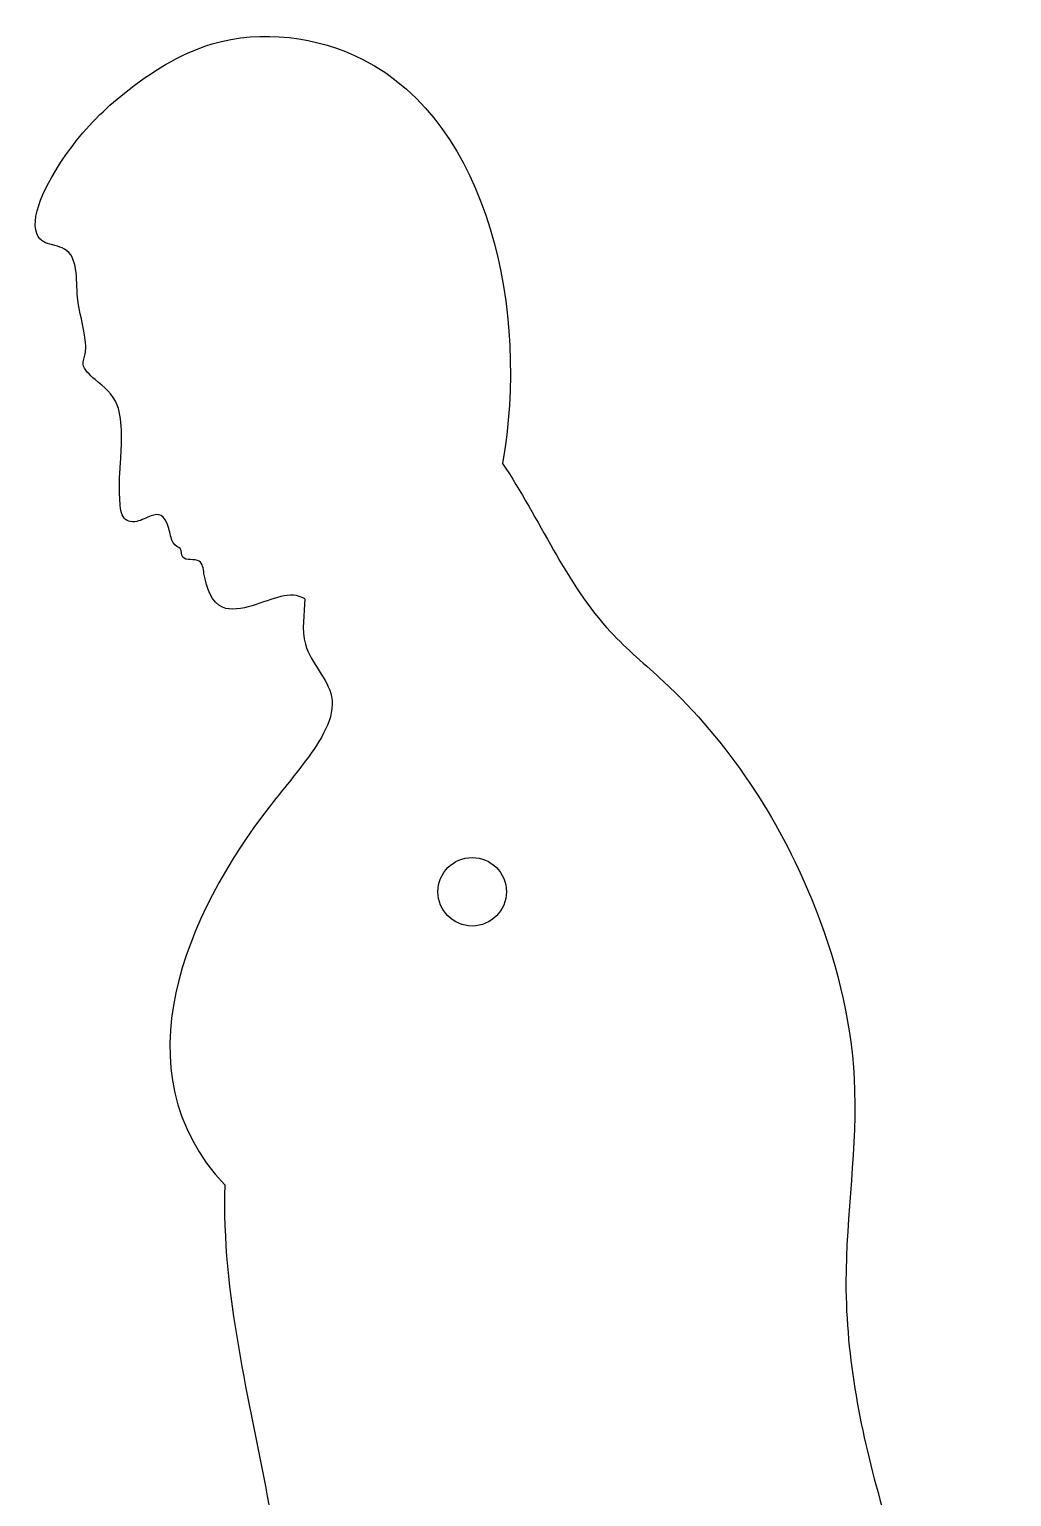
# Model space of a CAD drawing. Header units: millimetres. Extents: x -264 to 10, y -50 to 100.
# Drawn here: x -47.3 to -4.3, y 35.5 to 99.7 of the extents above; entities that cross this region are included whole.
import ezdxf

# ---------------------------------------------------------------- set-up
doc = ezdxf.new("R2010")
doc.units = ezdxf.units.MM

msp = doc.modelspace()

# ---------------------------------------------------------------- linework, layer by layer
at = {"color": 7, "linetype": 'Continuous', "lineweight": 25}
msp.add_circle((-27.916, 61.985), 1.5, dxfattribs=at)
for points, knots in [([(-35.241, 74.807), (-35.891, 75.203), (-36.978, 74.58), (-39.132, 74.159), (-39.633, 75.486), (-39.748, 76.655), (-40.703, 76.411), (-40.611, 77.113), (-41.028, 77.082), (-41.319, 78.554), (-41.819, 78.563), (-42.682, 78.089), (-43.311, 78.293), (-43.371, 79.742), (-43.36, 80.249), (-43.132, 83.415), (-44.261, 84.247), (-45.079, 84.991), (-44.815, 85.529), (-44.872, 86.617), (-45.357, 87.956), (-45.125, 90.178), (-46.68, 90.334), (-47.482, 91.351), (-45.629, 94.707), (-43.048, 97.185), (-38.782, 99.955), (-27.774, 98.561), (-25.419, 87.356), (-26.587, 80.738)], [0, 0, 0, 0, 0.0431927, 0.0640971, 0.0912021, 0.1004285, 0.1123272, 0.1192881, 0.1265133, 0.1316046, 0.149013, 0.1601577, 0.1742742, 0.188894, 0.2241931, 0.2565737, 0.2803338, 0.294839, 0.3036624, 0.313259, 0.3440319, 0.3789916, 0.3931528, 0.4053871, 0.4681987, 0.5234681, 0.5941184, 0.7007595, 0.9992161, 0.9992161, 0.9992161, 0.9992161]), ([(-26.587, 80.738), (-24.957, 78.336), (-23.42, 74.448), (-17.304, 69.469), (-12.995, 62.935), (-10.565, 53.528), (-12.128, 44.534), (-10.543, 36.473), (-8.491, 30.475), (-6.88, 26.726), (-4.429, 20.345), (-4.29, 14.428), (-5.336, 10)], [0.0090674, 0.0090674, 0.0090674, 0.0090674, 0.1208831, 0.1613714, 0.3088056, 0.4115777, 0.5258398, 0.6523859, 0.7209332, 0.7687167, 0.8085199, 0.9826897, 0.9826897, 0.9826897, 0.9826897]), ([(-35.241, 74.807), (-35.269, 74.154), (-35.57, 72.541), (-33.326, 70.478), (-35.135, 67.709), (-39.96, 62.065), (-43.459, 54.135), (-38.752, 49.147)], [0.0176805, 0.0176805, 0.0176805, 0.0176805, 0.0869932, 0.1768371, 0.2831835, 0.3736214, 1, 1, 1, 1]), ([(-38.752, 49.147), (-38.896, 44.356), (-36.849, 36.738), (-35.455, 25.783), (-33.146, 17.999), (-33.002, 11.951), (-32.215, 10)], [0, 0, 0, 0, 0.3082408, 0.5116442, 0.7091087, 0.8554022, 0.8554022, 0.8554022, 0.8554022])]:
    msp.add_open_spline(points, degree=3, knots=knots, dxfattribs=at)

doc.saveas('drawing.dxf')
